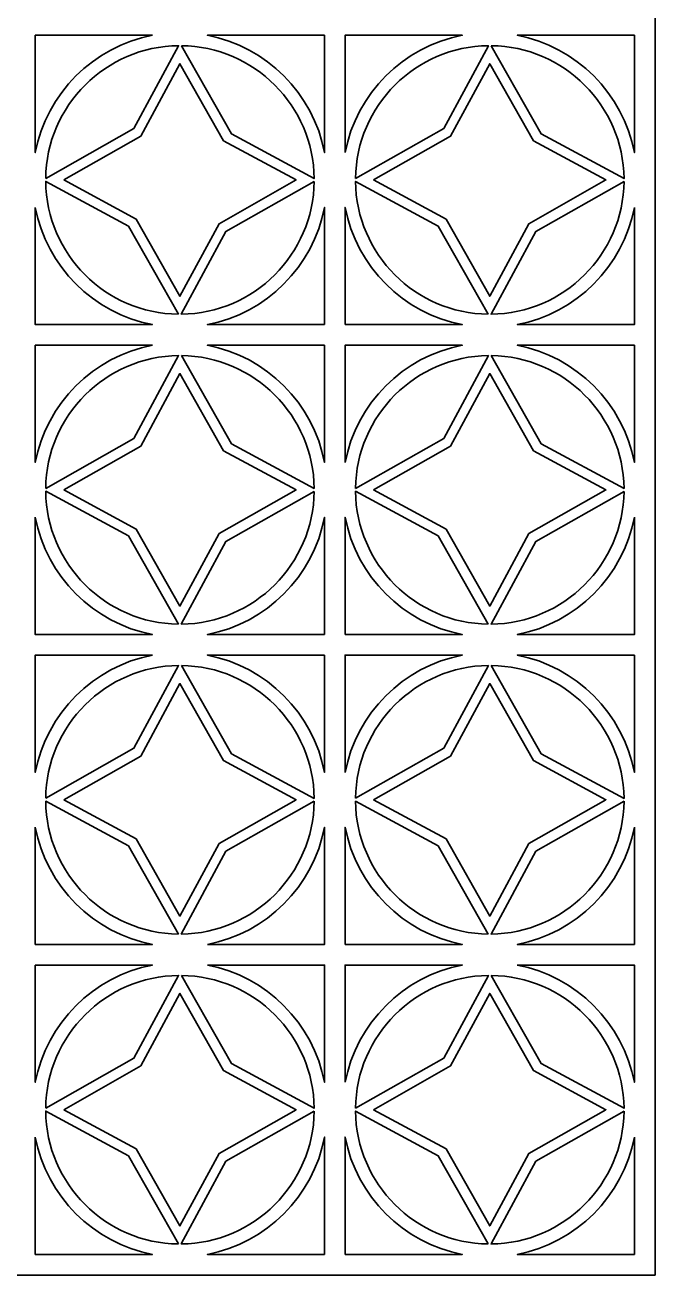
# Model space of a CAD drawing. Header units: centimetres. Extents: x -15.3 to -1.8, y -3.3 to 9.5.
# Drawn here: x -12.04 to -8.81, y -3.33 to 3.09 of the extents above; entities that cross this region are included whole.
import ezdxf

# ---------------------------------------------------------------- set-up
doc = ezdxf.new("R2010")
doc.units = ezdxf.units.CM
doc.header["$MEASUREMENT"] = 0
doc.layers.add('layer 1', color=7, linetype='Continuous')

msp = doc.modelspace()

# ---------------------------------------------------------------- linework, layer by layer
at = {"layer": 'layer 1', "color": 7, "lineweight": 35}
msp.add_open_spline([(-15.27229, -3.3263), (-15.27229, -3.3263), (-15.27229, 9.5), (-15.27229, 9.5), (-15.27229, 9.5), (-15.27229, 9.5), (-8.80614, 9.5), (-8.80614, 9.5), (-8.80614, 9.5), (-8.80614, 9.5), (-8.80614, -3.3263), (-8.80614, -3.3263), (-8.80614, -3.3263), (-8.80614, -3.3263), (-15.27229, -3.3263), (-15.27229, -3.3263)], degree=3, knots=[0, 0, 0, 0, 0.2, 0.2, 0.2, 0.2, 0.4, 0.4, 0.4, 0.4, 0.6, 0.6, 0.6, 0.6, 1, 1, 1, 1], dxfattribs=at)
at = {"layer": 'layer 1', "color": 250, "lineweight": 35}
for points, knots in [([(-8.80614, -0.14623), (-8.80614, -0.14623), (-8.80614, -1.63026), (-8.80614, -1.63026), (-8.80614, -1.63026), (-8.80614, -1.63026), (-8.80614, -1.73627), (-8.80614, -1.73627), (-8.80614, -1.73627), (-8.80614, -1.73627), (-8.80614, -3.3263), (-8.80614, -3.3263), (-8.80614, -3.3263), (-8.80614, -3.3263), (-10.39618, -3.3263), (-10.39618, -3.3263), (-10.39618, -3.3263), (-10.39618, -3.3263), (-10.50218, -3.3263), (-10.50218, -3.3263), (-10.50218, -3.3263), (-10.50218, -3.3263), (-11.98622, -3.3263), (-11.98622, -3.3263), (-11.98622, -3.3263), (-11.98622, -3.3263), (-12.09222, -3.3263), (-12.09222, -3.3263), (-12.09222, -3.3263), (-12.09222, -3.3263), (-13.57625, -3.3263), (-13.57625, -3.3263), (-13.57625, -3.3263), (-13.57625, -3.3263), (-13.68226, -3.3263), (-13.68226, -3.3263), (-13.68226, -3.3263), (-13.68226, -3.3263), (-15.27229, -3.3263), (-15.27229, -3.3263), (-15.27229, -3.3263), (-15.27229, -3.3263), (-15.27229, -1.73627), (-15.27229, -1.73627), (-15.27229, -1.73627), (-15.27229, -1.73627), (-15.27229, -1.63026), (-15.27229, -1.63026), (-15.27229, -1.63026), (-15.27229, -1.63026), (-15.27229, -0.14623), (-15.27229, -0.14623), (-15.27229, -0.14623), (-15.27229, -0.14623), (-15.27229, -0.04023), (-15.27229, -0.04023), (-15.27229, -0.04023), (-15.27229, -0.04023), (-15.27229, 1.44381), (-15.27229, 1.44381), (-15.27229, 1.44381), (-15.27229, 1.44381), (-15.27229, 1.54981), (-15.27229, 1.54981), (-15.27229, 1.54981), (-15.27229, 1.54981), (-15.27229, 3.03385), (-15.27229, 3.03385), (-15.27229, 3.03385), (-15.27229, 3.03385), (-15.27229, 3.13985), (-15.27229, 3.13985), (-15.27229, 3.13985), (-15.27229, 3.13985), (-15.27229, 4.62388), (-15.27229, 4.62388), (-15.27229, 4.62388), (-15.27229, 4.62388), (-15.27229, 4.72989), (-15.27229, 4.72989), (-15.27229, 4.72989), (-15.27229, 4.72989), (-15.27229, 6.21392), (-15.27229, 6.21392), (-15.27229, 6.21392), (-15.27229, 6.21392), (-15.27229, 6.31992), (-15.27229, 6.31992), (-15.27229, 6.31992), (-15.27229, 6.31992), (-15.27229, 7.80396), (-15.27229, 7.80396), (-15.27229, 7.80396), (-15.27229, 7.80396), (-15.27229, 7.90996), (-15.27229, 7.90996), (-15.27229, 7.90996), (-15.27229, 7.90996), (-15.27229, 9.5), (-15.27229, 9.5), (-15.27229, 9.5), (-15.27229, 9.5), (-13.68226, 9.5), (-13.68226, 9.5), (-13.68226, 9.5), (-13.68226, 9.5), (-13.57625, 9.5), (-13.57625, 9.5), (-13.57625, 9.5), (-13.57625, 9.5), (-12.09222, 9.5), (-12.09222, 9.5), (-12.09222, 9.5), (-12.09222, 9.5), (-11.98622, 9.5), (-11.98622, 9.5), (-11.98622, 9.5), (-11.98622, 9.5), (-10.50218, 9.5), (-10.50218, 9.5), (-10.50218, 9.5), (-10.50218, 9.5), (-10.39618, 9.5), (-10.39618, 9.5), (-10.39618, 9.5), (-10.39618, 9.5), (-8.80614, 9.5), (-8.80614, 9.5), (-8.80614, 9.5), (-8.80614, 9.5), (-8.80614, 7.90996), (-8.80614, 7.90996), (-8.80614, 7.90996), (-8.80614, 7.90996), (-8.80614, 7.80396), (-8.80614, 7.80396), (-8.80614, 7.80396), (-8.80614, 7.80396), (-8.80614, 6.31992), (-8.80614, 6.31992), (-8.80614, 6.31992), (-8.80614, 6.31992), (-8.80614, 6.21392), (-8.80614, 6.21392), (-8.80614, 6.21392), (-8.80614, 6.21392), (-8.80614, 4.72989), (-8.80614, 4.72989), (-8.80614, 4.72989), (-8.80614, 4.72989), (-8.80614, 4.62388), (-8.80614, 4.62388), (-8.80614, 4.62388), (-8.80614, 4.62388), (-8.80614, 3.13985), (-8.80614, 3.13985), (-8.80614, 3.13985), (-8.80614, 3.13985), (-8.80614, 3.03385), (-8.80614, 3.03385), (-8.80614, 3.03385), (-8.80614, 3.03385), (-8.80614, 1.54981), (-8.80614, 1.54981), (-8.80614, 1.54981), (-8.80614, 1.54981), (-8.80614, 1.44381), (-8.80614, 1.44381), (-8.80614, 1.44381), (-8.80614, 1.44381), (-8.80614, -0.04023), (-8.80614, -0.04023), (-8.80614, -0.04023), (-8.80614, -0.04023), (-8.80614, -0.14623), (-8.80614, -0.14623)], [0, 0, 0, 0, 0.0222222, 0.0222222, 0.0222222, 0.0222222, 0.0444444, 0.0444444, 0.0444444, 0.0444444, 0.0666667, 0.0666667, 0.0666667, 0.0666667, 0.0888889, 0.0888889, 0.0888889, 0.0888889, 0.1111111, 0.1111111, 0.1111111, 0.1111111, 0.1333333, 0.1333333, 0.1333333, 0.1333333, 0.1555556, 0.1555556, 0.1555556, 0.1555556, 0.1777778, 0.1777778, 0.1777778, 0.1777778, 0.2, 0.2, 0.2, 0.2, 0.2222222, 0.2222222, 0.2222222, 0.2222222, 0.2444444, 0.2444444, 0.2444444, 0.2444444, 0.2666667, 0.2666667, 0.2666667, 0.2666667, 0.2888889, 0.2888889, 0.2888889, 0.2888889, 0.3111111, 0.3111111, 0.3111111, 0.3111111, 0.3333333, 0.3333333, 0.3333333, 0.3333333, 0.3555556, 0.3555556, 0.3555556, 0.3555556, 0.3777778, 0.3777778, 0.3777778, 0.3777778, 0.4, 0.4, 0.4, 0.4, 0.4222222, 0.4222222, 0.4222222, 0.4222222, 0.4444444, 0.4444444, 0.4444444, 0.4444444, 0.4666667, 0.4666667, 0.4666667, 0.4666667, 0.4888889, 0.4888889, 0.4888889, 0.4888889, 0.5111111, 0.5111111, 0.5111111, 0.5111111, 0.5333333, 0.5333333, 0.5333333, 0.5333333, 0.5555556, 0.5555556, 0.5555556, 0.5555556, 0.5777778, 0.5777778, 0.5777778, 0.5777778, 0.6, 0.6, 0.6, 0.6, 0.6222222, 0.6222222, 0.6222222, 0.6222222, 0.6444444, 0.6444444, 0.6444444, 0.6444444, 0.6666667, 0.6666667, 0.6666667, 0.6666667, 0.6888889, 0.6888889, 0.6888889, 0.6888889, 0.7111111, 0.7111111, 0.7111111, 0.7111111, 0.7333333, 0.7333333, 0.7333333, 0.7333333, 0.7555556, 0.7555556, 0.7555556, 0.7555556, 0.7777778, 0.7777778, 0.7777778, 0.7777778, 0.8, 0.8, 0.8, 0.8, 0.8222222, 0.8222222, 0.8222222, 0.8222222, 0.8444444, 0.8444444, 0.8444444, 0.8444444, 0.8666667, 0.8666667, 0.8666667, 0.8666667, 0.8888889, 0.8888889, 0.8888889, 0.8888889, 0.9111111, 0.9111111, 0.9111111, 0.9111111, 0.9333333, 0.9333333, 0.9333333, 0.9333333, 0.9555556, 0.9555556, 0.9555556, 0.9555556, 1, 1, 1, 1]), ([(-11.38496, 3.03385), (-11.68843, 2.97624), (-11.92861, 2.73607), (-11.98622, 2.43259), (-11.98622, 2.43259), (-11.98622, 2.43259), (-11.98622, 3.03385), (-11.98622, 3.03385), (-11.98622, 3.03385), (-11.98622, 3.03385), (-11.38496, 3.03385), (-11.38496, 3.03385)], [0, 0, 0, 0, 0.25, 0.25, 0.25, 0.25, 0.5, 0.5, 0.5, 0.5, 1, 1, 1, 1]), ([(-10.50218, 3.03385), (-10.50218, 3.03385), (-10.50218, 2.43259), (-10.50218, 2.43259), (-10.50218, 2.43259), (-10.55979, 2.73606), (-10.79996, 2.97624), (-11.10344, 3.03385), (-11.10344, 3.03385), (-11.10344, 3.03385), (-10.50218, 3.03385), (-10.50218, 3.03385)], [0, 0, 0, 0, 0.25, 0.25, 0.25, 0.25, 0.5, 0.5, 0.5, 0.5, 1, 1, 1, 1]), ([(-10.39618, 2.43259), (-10.39618, 2.43259), (-10.39618, 3.03385), (-10.39618, 3.03385), (-10.39618, 3.03385), (-10.39618, 3.03385), (-9.79492, 3.03385), (-9.79492, 3.03385), (-9.79492, 3.03385), (-10.09839, 2.97624), (-10.33857, 2.73607), (-10.39618, 2.43259)], [0, 0, 0, 0, 0.25, 0.25, 0.25, 0.25, 0.5, 0.5, 0.5, 0.5, 1, 1, 1, 1]), ([(-8.91215, 3.03385), (-8.91215, 3.03385), (-8.91215, 2.43259), (-8.91215, 2.43259), (-8.91215, 2.43259), (-8.96976, 2.73606), (-9.20992, 2.97624), (-9.51341, 3.03385), (-9.51341, 3.03385), (-9.51341, 3.03385), (-8.91215, 3.03385), (-8.91215, 3.03385)], [0, 0, 0, 0, 0.25, 0.25, 0.25, 0.25, 0.5, 0.5, 0.5, 0.5, 1, 1, 1, 1]), ([(-11.93312, 2.2994), (-11.92906, 2.67302), (-11.62507, 2.97689), (-11.2514, 2.98075), (-11.2514, 2.98075), (-11.2514, 2.98075), (-11.48067, 2.55598), (-11.48067, 2.55598), (-11.48067, 2.55598), (-11.48067, 2.55598), (-11.93312, 2.2994), (-11.93312, 2.2994)], [0, 0, 0, 0, 0.25, 0.25, 0.25, 0.25, 0.5, 0.5, 0.5, 0.5, 1, 1, 1, 1]), ([(-11.23663, 2.98075), (-10.863, 2.97668), (-10.55914, 2.6727), (-10.55528, 2.29903), (-10.55528, 2.29903), (-10.55528, 2.29903), (-10.98005, 2.5283), (-10.98005, 2.5283), (-10.98005, 2.5283), (-10.98005, 2.5283), (-11.23663, 2.98075), (-11.23663, 2.98075)], [0, 0, 0, 0, 0.25, 0.25, 0.25, 0.25, 0.5, 0.5, 0.5, 0.5, 1, 1, 1, 1]), ([(-10.34308, 2.2994), (-10.33902, 2.67302), (-10.03504, 2.97689), (-9.66136, 2.98075), (-9.66136, 2.98075), (-9.66136, 2.98075), (-9.89064, 2.55598), (-9.89064, 2.55598), (-9.89064, 2.55598), (-9.89064, 2.55598), (-10.34308, 2.2994), (-10.34308, 2.2994)], [0, 0, 0, 0, 0.25, 0.25, 0.25, 0.25, 0.5, 0.5, 0.5, 0.5, 1, 1, 1, 1]), ([(-9.64659, 2.98075), (-9.27297, 2.97668), (-8.96911, 2.6727), (-8.96524, 2.29903), (-8.96524, 2.29903), (-8.96524, 2.29903), (-9.39001, 2.5283), (-9.39001, 2.5283), (-9.39001, 2.5283), (-9.39001, 2.5283), (-9.64659, 2.98075), (-9.64659, 2.98075)], [0, 0, 0, 0, 0.25, 0.25, 0.25, 0.25, 0.5, 0.5, 0.5, 0.5, 1, 1, 1, 1]), ([(-11.84046, 2.29183), (-11.84046, 2.29183), (-11.44498, 2.51611), (-11.44498, 2.51611), (-11.44498, 2.51611), (-11.44498, 2.51611), (-11.2442, 2.88809), (-11.2442, 2.88809), (-11.2442, 2.88809), (-11.2442, 2.88809), (-11.01992, 2.49261), (-11.01992, 2.49261), (-11.01992, 2.49261), (-11.01992, 2.49261), (-10.64794, 2.29183), (-10.64794, 2.29183), (-10.64794, 2.29183), (-10.64794, 2.29183), (-11.04342, 2.06755), (-11.04342, 2.06755), (-11.04342, 2.06755), (-11.04342, 2.06755), (-11.2442, 1.69556), (-11.2442, 1.69556), (-11.2442, 1.69556), (-11.2442, 1.69556), (-11.46848, 2.09105), (-11.46848, 2.09105), (-11.46848, 2.09105), (-11.46848, 2.09105), (-11.84046, 2.29183), (-11.84046, 2.29183)], [0, 0, 0, 0, 0.1111111, 0.1111111, 0.1111111, 0.1111111, 0.2222222, 0.2222222, 0.2222222, 0.2222222, 0.3333333, 0.3333333, 0.3333333, 0.3333333, 0.4444444, 0.4444444, 0.4444444, 0.4444444, 0.5555556, 0.5555556, 0.5555556, 0.5555556, 0.6666667, 0.6666667, 0.6666667, 0.6666667, 0.7777778, 0.7777778, 0.7777778, 0.7777778, 1, 1, 1, 1]), ([(-10.25043, 2.29183), (-10.25043, 2.29183), (-9.85494, 2.51611), (-9.85494, 2.51611), (-9.85494, 2.51611), (-9.85494, 2.51611), (-9.65416, 2.88809), (-9.65416, 2.88809), (-9.65416, 2.88809), (-9.65416, 2.88809), (-9.42988, 2.49261), (-9.42988, 2.49261), (-9.42988, 2.49261), (-9.42988, 2.49261), (-9.0579, 2.29183), (-9.0579, 2.29183), (-9.0579, 2.29183), (-9.0579, 2.29183), (-9.45338, 2.06755), (-9.45338, 2.06755), (-9.45338, 2.06755), (-9.45338, 2.06755), (-9.65416, 1.69556), (-9.65416, 1.69556), (-9.65416, 1.69556), (-9.65416, 1.69556), (-9.87844, 2.09105), (-9.87844, 2.09105), (-9.87844, 2.09105), (-9.87844, 2.09105), (-10.25043, 2.29183), (-10.25043, 2.29183)], [0, 0, 0, 0, 0.1111111, 0.1111111, 0.1111111, 0.1111111, 0.2222222, 0.2222222, 0.2222222, 0.2222222, 0.3333333, 0.3333333, 0.3333333, 0.3333333, 0.4444444, 0.4444444, 0.4444444, 0.4444444, 0.5555556, 0.5555556, 0.5555556, 0.5555556, 0.6666667, 0.6666667, 0.6666667, 0.6666667, 0.7777778, 0.7777778, 0.7777778, 0.7777778, 1, 1, 1, 1]), ([(-11.25177, 1.60291), (-11.6254, 1.60697), (-11.92926, 1.91095), (-11.93312, 2.28463), (-11.93312, 2.28463), (-11.93312, 2.28463), (-11.50835, 2.05535), (-11.50835, 2.05535), (-11.50835, 2.05535), (-11.50835, 2.05535), (-11.25177, 1.60291), (-11.25177, 1.60291)], [0, 0, 0, 0, 0.25, 0.25, 0.25, 0.25, 0.5, 0.5, 0.5, 0.5, 1, 1, 1, 1]), ([(-10.55528, 2.28426), (-10.55934, 1.91063), (-10.86333, 1.60677), (-11.237, 1.6029), (-11.237, 1.6029), (-11.237, 1.6029), (-11.00773, 2.02768), (-11.00773, 2.02768), (-11.00773, 2.02768), (-11.00773, 2.02768), (-10.55528, 2.28426), (-10.55528, 2.28426)], [0, 0, 0, 0, 0.25, 0.25, 0.25, 0.25, 0.5, 0.5, 0.5, 0.5, 1, 1, 1, 1]), ([(-9.66173, 1.60291), (-10.03536, 1.60697), (-10.33922, 1.91095), (-10.34309, 2.28463), (-10.34309, 2.28463), (-10.34309, 2.28463), (-9.91832, 2.05535), (-9.91832, 2.05535), (-9.91832, 2.05535), (-9.91832, 2.05535), (-9.66173, 1.60291), (-9.66173, 1.60291)], [0, 0, 0, 0, 0.25, 0.25, 0.25, 0.25, 0.5, 0.5, 0.5, 0.5, 1, 1, 1, 1]), ([(-8.96524, 2.28426), (-8.96931, 1.91063), (-9.27329, 1.60677), (-9.64696, 1.6029), (-9.64696, 1.6029), (-9.64696, 1.6029), (-9.41769, 2.02768), (-9.41769, 2.02768), (-9.41769, 2.02768), (-9.41769, 2.02768), (-8.96524, 2.28426), (-8.96524, 2.28426)], [0, 0, 0, 0, 0.25, 0.25, 0.25, 0.25, 0.5, 0.5, 0.5, 0.5, 1, 1, 1, 1]), ([(-11.98622, 2.15106), (-11.92861, 1.84758), (-11.68843, 1.60742), (-11.38497, 1.54981), (-11.38497, 1.54981), (-11.38497, 1.54981), (-11.98622, 1.54981), (-11.98622, 1.54981), (-11.98622, 1.54981), (-11.98622, 1.54981), (-11.98622, 2.15106), (-11.98622, 2.15106)], [0, 0, 0, 0, 0.25, 0.25, 0.25, 0.25, 0.5, 0.5, 0.5, 0.5, 1, 1, 1, 1]), ([(-10.50218, 1.54981), (-10.50218, 1.54981), (-11.10343, 1.54981), (-11.10343, 1.54981), (-11.10343, 1.54981), (-10.79997, 1.60742), (-10.55979, 1.84759), (-10.50218, 2.15107), (-10.50218, 2.15107), (-10.50218, 2.15107), (-10.50218, 1.54981), (-10.50218, 1.54981)], [0, 0, 0, 0, 0.25, 0.25, 0.25, 0.25, 0.5, 0.5, 0.5, 0.5, 1, 1, 1, 1]), ([(-10.39618, 1.54981), (-10.39618, 1.54981), (-10.39618, 2.15106), (-10.39618, 2.15106), (-10.39618, 2.15106), (-10.33857, 1.84758), (-10.0984, 1.60742), (-9.79493, 1.54981), (-9.79493, 1.54981), (-9.79493, 1.54981), (-10.39618, 1.54981), (-10.39618, 1.54981)], [0, 0, 0, 0, 0.25, 0.25, 0.25, 0.25, 0.5, 0.5, 0.5, 0.5, 1, 1, 1, 1]), ([(-8.91215, 2.15107), (-8.91215, 2.15107), (-8.91215, 1.54981), (-8.91215, 1.54981), (-8.91215, 1.54981), (-8.91215, 1.54981), (-9.5134, 1.54981), (-9.5134, 1.54981), (-9.5134, 1.54981), (-9.20993, 1.60742), (-8.96975, 1.84759), (-8.91215, 2.15107)], [0, 0, 0, 0, 0.25, 0.25, 0.25, 0.25, 0.5, 0.5, 0.5, 0.5, 1, 1, 1, 1]), ([(-11.38496, 1.44381), (-11.68843, 1.3862), (-11.92861, 1.14604), (-11.98622, 0.84256), (-11.98622, 0.84256), (-11.98622, 0.84256), (-11.98622, 1.44381), (-11.98622, 1.44381), (-11.98622, 1.44381), (-11.98622, 1.44381), (-11.38496, 1.44381), (-11.38496, 1.44381)], [0, 0, 0, 0, 0.25, 0.25, 0.25, 0.25, 0.5, 0.5, 0.5, 0.5, 1, 1, 1, 1]), ([(-10.50218, 1.44381), (-10.50218, 1.44381), (-10.50218, 0.84255), (-10.50218, 0.84255), (-10.50218, 0.84255), (-10.55979, 1.14602), (-10.79996, 1.3862), (-11.10344, 1.44381), (-11.10344, 1.44381), (-11.10344, 1.44381), (-10.50218, 1.44381), (-10.50218, 1.44381)], [0, 0, 0, 0, 0.25, 0.25, 0.25, 0.25, 0.5, 0.5, 0.5, 0.5, 1, 1, 1, 1]), ([(-10.39618, 0.84256), (-10.39618, 0.84256), (-10.39618, 1.44381), (-10.39618, 1.44381), (-10.39618, 1.44381), (-10.39618, 1.44381), (-9.79492, 1.44381), (-9.79492, 1.44381), (-9.79492, 1.44381), (-10.09839, 1.3862), (-10.33857, 1.14604), (-10.39618, 0.84256)], [0, 0, 0, 0, 0.25, 0.25, 0.25, 0.25, 0.5, 0.5, 0.5, 0.5, 1, 1, 1, 1]), ([(-8.91215, 1.44381), (-8.91215, 1.44381), (-8.91215, 0.84255), (-8.91215, 0.84255), (-8.91215, 0.84255), (-8.96976, 1.14602), (-9.20992, 1.3862), (-9.51341, 1.44381), (-9.51341, 1.44381), (-9.51341, 1.44381), (-8.91215, 1.44381), (-8.91215, 1.44381)], [0, 0, 0, 0, 0.25, 0.25, 0.25, 0.25, 0.5, 0.5, 0.5, 0.5, 1, 1, 1, 1]), ([(-11.93312, 0.70936), (-11.92906, 1.08299), (-11.62507, 1.38685), (-11.2514, 1.39072), (-11.2514, 1.39072), (-11.2514, 1.39072), (-11.48067, 0.96594), (-11.48067, 0.96594), (-11.48067, 0.96594), (-11.48067, 0.96594), (-11.93312, 0.70936), (-11.93312, 0.70936)], [0, 0, 0, 0, 0.25, 0.25, 0.25, 0.25, 0.5, 0.5, 0.5, 0.5, 1, 1, 1, 1]), ([(-11.23663, 1.39071), (-10.863, 1.38665), (-10.55914, 1.08266), (-10.55528, 0.70899), (-10.55528, 0.70899), (-10.55528, 0.70899), (-10.98005, 0.93827), (-10.98005, 0.93827), (-10.98005, 0.93827), (-10.98005, 0.93827), (-11.23663, 1.39071), (-11.23663, 1.39071)], [0, 0, 0, 0, 0.25, 0.25, 0.25, 0.25, 0.5, 0.5, 0.5, 0.5, 1, 1, 1, 1]), ([(-10.34308, 0.70936), (-10.33902, 1.08299), (-10.03504, 1.38685), (-9.66136, 1.39072), (-9.66136, 1.39072), (-9.66136, 1.39072), (-9.89064, 0.96594), (-9.89064, 0.96594), (-9.89064, 0.96594), (-9.89064, 0.96594), (-10.34308, 0.70936), (-10.34308, 0.70936)], [0, 0, 0, 0, 0.25, 0.25, 0.25, 0.25, 0.5, 0.5, 0.5, 0.5, 1, 1, 1, 1]), ([(-9.64659, 1.39071), (-9.27297, 1.38665), (-8.96911, 1.08266), (-8.96524, 0.70899), (-8.96524, 0.70899), (-8.96524, 0.70899), (-9.39001, 0.93827), (-9.39001, 0.93827), (-9.39001, 0.93827), (-9.39001, 0.93827), (-9.64659, 1.39071), (-9.64659, 1.39071)], [0, 0, 0, 0, 0.25, 0.25, 0.25, 0.25, 0.5, 0.5, 0.5, 0.5, 1, 1, 1, 1]), ([(-11.84046, 0.70179), (-11.84046, 0.70179), (-11.44498, 0.92607), (-11.44498, 0.92607), (-11.44498, 0.92607), (-11.44498, 0.92607), (-11.2442, 1.29806), (-11.2442, 1.29806), (-11.2442, 1.29806), (-11.2442, 1.29806), (-11.01992, 0.90257), (-11.01992, 0.90257), (-11.01992, 0.90257), (-11.01992, 0.90257), (-10.64794, 0.70179), (-10.64794, 0.70179), (-10.64794, 0.70179), (-10.64794, 0.70179), (-11.04342, 0.47751), (-11.04342, 0.47751), (-11.04342, 0.47751), (-11.04342, 0.47751), (-11.2442, 0.10553), (-11.2442, 0.10553), (-11.2442, 0.10553), (-11.2442, 0.10553), (-11.46848, 0.50101), (-11.46848, 0.50101), (-11.46848, 0.50101), (-11.46848, 0.50101), (-11.84046, 0.70179), (-11.84046, 0.70179)], [0, 0, 0, 0, 0.1111111, 0.1111111, 0.1111111, 0.1111111, 0.2222222, 0.2222222, 0.2222222, 0.2222222, 0.3333333, 0.3333333, 0.3333333, 0.3333333, 0.4444444, 0.4444444, 0.4444444, 0.4444444, 0.5555556, 0.5555556, 0.5555556, 0.5555556, 0.6666667, 0.6666667, 0.6666667, 0.6666667, 0.7777778, 0.7777778, 0.7777778, 0.7777778, 1, 1, 1, 1]), ([(-10.25043, 0.70179), (-10.25043, 0.70179), (-9.85494, 0.92607), (-9.85494, 0.92607), (-9.85494, 0.92607), (-9.85494, 0.92607), (-9.65416, 1.29806), (-9.65416, 1.29806), (-9.65416, 1.29806), (-9.65416, 1.29806), (-9.42988, 0.90257), (-9.42988, 0.90257), (-9.42988, 0.90257), (-9.42988, 0.90257), (-9.0579, 0.70179), (-9.0579, 0.70179), (-9.0579, 0.70179), (-9.0579, 0.70179), (-9.45338, 0.47751), (-9.45338, 0.47751), (-9.45338, 0.47751), (-9.45338, 0.47751), (-9.65416, 0.10553), (-9.65416, 0.10553), (-9.65416, 0.10553), (-9.65416, 0.10553), (-9.87844, 0.50101), (-9.87844, 0.50101), (-9.87844, 0.50101), (-9.87844, 0.50101), (-10.25043, 0.70179), (-10.25043, 0.70179)], [0, 0, 0, 0, 0.1111111, 0.1111111, 0.1111111, 0.1111111, 0.2222222, 0.2222222, 0.2222222, 0.2222222, 0.3333333, 0.3333333, 0.3333333, 0.3333333, 0.4444444, 0.4444444, 0.4444444, 0.4444444, 0.5555556, 0.5555556, 0.5555556, 0.5555556, 0.6666667, 0.6666667, 0.6666667, 0.6666667, 0.7777778, 0.7777778, 0.7777778, 0.7777778, 1, 1, 1, 1]), ([(-11.25177, 0.01287), (-11.6254, 0.01693), (-11.92926, 0.32092), (-11.93312, 0.69459), (-11.93312, 0.69459), (-11.93312, 0.69459), (-11.50835, 0.46532), (-11.50835, 0.46532), (-11.50835, 0.46532), (-11.50835, 0.46532), (-11.25177, 0.01287), (-11.25177, 0.01287)], [0, 0, 0, 0, 0.25, 0.25, 0.25, 0.25, 0.5, 0.5, 0.5, 0.5, 1, 1, 1, 1]), ([(-10.55528, 0.69422), (-10.55934, 0.32059), (-10.86333, 0.01673), (-11.237, 0.01287), (-11.237, 0.01287), (-11.237, 0.01287), (-11.00773, 0.43764), (-11.00773, 0.43764), (-11.00773, 0.43764), (-11.00773, 0.43764), (-10.55528, 0.69422), (-10.55528, 0.69422)], [0, 0, 0, 0, 0.25, 0.25, 0.25, 0.25, 0.5, 0.5, 0.5, 0.5, 1, 1, 1, 1]), ([(-9.66173, 0.01287), (-10.03536, 0.01693), (-10.33922, 0.32092), (-10.34309, 0.69459), (-10.34309, 0.69459), (-10.34309, 0.69459), (-9.91832, 0.46532), (-9.91832, 0.46532), (-9.91832, 0.46532), (-9.91832, 0.46532), (-9.66173, 0.01287), (-9.66173, 0.01287)], [0, 0, 0, 0, 0.25, 0.25, 0.25, 0.25, 0.5, 0.5, 0.5, 0.5, 1, 1, 1, 1]), ([(-8.96524, 0.69422), (-8.96931, 0.32059), (-9.27329, 0.01673), (-9.64696, 0.01287), (-9.64696, 0.01287), (-9.64696, 0.01287), (-9.41769, 0.43764), (-9.41769, 0.43764), (-9.41769, 0.43764), (-9.41769, 0.43764), (-8.96524, 0.69422), (-8.96524, 0.69422)], [0, 0, 0, 0, 0.25, 0.25, 0.25, 0.25, 0.5, 0.5, 0.5, 0.5, 1, 1, 1, 1]), ([(-11.98622, 0.56102), (-11.92861, 0.25755), (-11.68843, 0.01739), (-11.38497, -0.04023), (-11.38497, -0.04023), (-11.38497, -0.04023), (-11.98622, -0.04023), (-11.98622, -0.04023), (-11.98622, -0.04023), (-11.98622, -0.04023), (-11.98622, 0.56102), (-11.98622, 0.56102)], [0, 0, 0, 0, 0.25, 0.25, 0.25, 0.25, 0.5, 0.5, 0.5, 0.5, 1, 1, 1, 1]), ([(-10.50218, -0.04023), (-10.50218, -0.04023), (-11.10343, -0.04023), (-11.10343, -0.04023), (-11.10343, -0.04023), (-10.79997, 0.01739), (-10.55979, 0.25755), (-10.50218, 0.56103), (-10.50218, 0.56103), (-10.50218, 0.56103), (-10.50218, -0.04023), (-10.50218, -0.04023)], [0, 0, 0, 0, 0.25, 0.25, 0.25, 0.25, 0.5, 0.5, 0.5, 0.5, 1, 1, 1, 1]), ([(-10.39618, -0.04023), (-10.39618, -0.04023), (-10.39618, 0.56102), (-10.39618, 0.56102), (-10.39618, 0.56102), (-10.33857, 0.25755), (-10.0984, 0.01739), (-9.79493, -0.04023), (-9.79493, -0.04023), (-9.79493, -0.04023), (-10.39618, -0.04023), (-10.39618, -0.04023)], [0, 0, 0, 0, 0.25, 0.25, 0.25, 0.25, 0.5, 0.5, 0.5, 0.5, 1, 1, 1, 1]), ([(-8.91215, 0.56103), (-8.91215, 0.56103), (-8.91215, -0.04023), (-8.91215, -0.04023), (-8.91215, -0.04023), (-8.91215, -0.04023), (-9.5134, -0.04023), (-9.5134, -0.04023), (-9.5134, -0.04023), (-9.20993, 0.01739), (-8.96975, 0.25755), (-8.91215, 0.56103)], [0, 0, 0, 0, 0.25, 0.25, 0.25, 0.25, 0.5, 0.5, 0.5, 0.5, 1, 1, 1, 1]), ([(-11.38496, -0.14623), (-11.68843, -0.20384), (-11.92861, -0.444), (-11.98622, -0.74748), (-11.98622, -0.74748), (-11.98622, -0.74748), (-11.98622, -0.14623), (-11.98622, -0.14623), (-11.98622, -0.14623), (-11.98622, -0.14623), (-11.38496, -0.14623), (-11.38496, -0.14623)], [0, 0, 0, 0, 0.25, 0.25, 0.25, 0.25, 0.5, 0.5, 0.5, 0.5, 1, 1, 1, 1]), ([(-10.50218, -0.14623), (-10.50218, -0.14623), (-10.50218, -0.74749), (-10.50218, -0.74749), (-10.50218, -0.74749), (-10.55979, -0.44402), (-10.79996, -0.20384), (-11.10344, -0.14623), (-11.10344, -0.14623), (-11.10344, -0.14623), (-10.50218, -0.14623), (-10.50218, -0.14623)], [0, 0, 0, 0, 0.25, 0.25, 0.25, 0.25, 0.5, 0.5, 0.5, 0.5, 1, 1, 1, 1]), ([(-10.39618, -0.74748), (-10.39618, -0.74748), (-10.39618, -0.14623), (-10.39618, -0.14623), (-10.39618, -0.14623), (-10.39618, -0.14623), (-9.79492, -0.14623), (-9.79492, -0.14623), (-9.79492, -0.14623), (-10.09839, -0.20384), (-10.33857, -0.444), (-10.39618, -0.74748)], [0, 0, 0, 0, 0.25, 0.25, 0.25, 0.25, 0.5, 0.5, 0.5, 0.5, 1, 1, 1, 1]), ([(-8.91215, -0.14623), (-8.91215, -0.14623), (-8.91215, -0.74749), (-8.91215, -0.74749), (-8.91215, -0.74749), (-8.96976, -0.44402), (-9.20992, -0.20384), (-9.51341, -0.14623), (-9.51341, -0.14623), (-9.51341, -0.14623), (-8.91215, -0.14623), (-8.91215, -0.14623)], [0, 0, 0, 0, 0.25, 0.25, 0.25, 0.25, 0.5, 0.5, 0.5, 0.5, 1, 1, 1, 1]), ([(-11.93312, -0.88068), (-11.92906, -0.50705), (-11.62507, -0.20319), (-11.2514, -0.19932), (-11.2514, -0.19932), (-11.2514, -0.19932), (-11.48067, -0.6241), (-11.48067, -0.6241), (-11.48067, -0.6241), (-11.48067, -0.6241), (-11.93312, -0.88068), (-11.93312, -0.88068)], [0, 0, 0, 0, 0.25, 0.25, 0.25, 0.25, 0.5, 0.5, 0.5, 0.5, 1, 1, 1, 1]), ([(-11.23663, -0.19933), (-10.863, -0.20339), (-10.55914, -0.50737), (-10.55528, -0.88105), (-10.55528, -0.88105), (-10.55528, -0.88105), (-10.98005, -0.65177), (-10.98005, -0.65177), (-10.98005, -0.65177), (-10.98005, -0.65177), (-11.23663, -0.19933), (-11.23663, -0.19933)], [0, 0, 0, 0, 0.25, 0.25, 0.25, 0.25, 0.5, 0.5, 0.5, 0.5, 1, 1, 1, 1]), ([(-10.34308, -0.88068), (-10.33902, -0.50705), (-10.03504, -0.20319), (-9.66136, -0.19932), (-9.66136, -0.19932), (-9.66136, -0.19932), (-9.89064, -0.6241), (-9.89064, -0.6241), (-9.89064, -0.6241), (-9.89064, -0.6241), (-10.34308, -0.88068), (-10.34308, -0.88068)], [0, 0, 0, 0, 0.25, 0.25, 0.25, 0.25, 0.5, 0.5, 0.5, 0.5, 1, 1, 1, 1]), ([(-9.64659, -0.19933), (-9.27297, -0.20339), (-8.96911, -0.50737), (-8.96524, -0.88105), (-8.96524, -0.88105), (-8.96524, -0.88105), (-9.39001, -0.65177), (-9.39001, -0.65177), (-9.39001, -0.65177), (-9.39001, -0.65177), (-9.64659, -0.19933), (-9.64659, -0.19933)], [0, 0, 0, 0, 0.25, 0.25, 0.25, 0.25, 0.5, 0.5, 0.5, 0.5, 1, 1, 1, 1]), ([(-11.84046, -0.88825), (-11.84046, -0.88825), (-11.44498, -0.66397), (-11.44498, -0.66397), (-11.44498, -0.66397), (-11.44498, -0.66397), (-11.2442, -0.29198), (-11.2442, -0.29198), (-11.2442, -0.29198), (-11.2442, -0.29198), (-11.01992, -0.68747), (-11.01992, -0.68747), (-11.01992, -0.68747), (-11.01992, -0.68747), (-10.64794, -0.88825), (-10.64794, -0.88825), (-10.64794, -0.88825), (-10.64794, -0.88825), (-11.04342, -1.11253), (-11.04342, -1.11253), (-11.04342, -1.11253), (-11.04342, -1.11253), (-11.2442, -1.48451), (-11.2442, -1.48451), (-11.2442, -1.48451), (-11.2442, -1.48451), (-11.46848, -1.08903), (-11.46848, -1.08903), (-11.46848, -1.08903), (-11.46848, -1.08903), (-11.84046, -0.88825), (-11.84046, -0.88825)], [0, 0, 0, 0, 0.1111111, 0.1111111, 0.1111111, 0.1111111, 0.2222222, 0.2222222, 0.2222222, 0.2222222, 0.3333333, 0.3333333, 0.3333333, 0.3333333, 0.4444444, 0.4444444, 0.4444444, 0.4444444, 0.5555556, 0.5555556, 0.5555556, 0.5555556, 0.6666667, 0.6666667, 0.6666667, 0.6666667, 0.7777778, 0.7777778, 0.7777778, 0.7777778, 1, 1, 1, 1]), ([(-10.25043, -0.88825), (-10.25043, -0.88825), (-9.85494, -0.66397), (-9.85494, -0.66397), (-9.85494, -0.66397), (-9.85494, -0.66397), (-9.65416, -0.29198), (-9.65416, -0.29198), (-9.65416, -0.29198), (-9.65416, -0.29198), (-9.42988, -0.68747), (-9.42988, -0.68747), (-9.42988, -0.68747), (-9.42988, -0.68747), (-9.0579, -0.88825), (-9.0579, -0.88825), (-9.0579, -0.88825), (-9.0579, -0.88825), (-9.45338, -1.11253), (-9.45338, -1.11253), (-9.45338, -1.11253), (-9.45338, -1.11253), (-9.65416, -1.48451), (-9.65416, -1.48451), (-9.65416, -1.48451), (-9.65416, -1.48451), (-9.87844, -1.08903), (-9.87844, -1.08903), (-9.87844, -1.08903), (-9.87844, -1.08903), (-10.25043, -0.88825), (-10.25043, -0.88825)], [0, 0, 0, 0, 0.1111111, 0.1111111, 0.1111111, 0.1111111, 0.2222222, 0.2222222, 0.2222222, 0.2222222, 0.3333333, 0.3333333, 0.3333333, 0.3333333, 0.4444444, 0.4444444, 0.4444444, 0.4444444, 0.5555556, 0.5555556, 0.5555556, 0.5555556, 0.6666667, 0.6666667, 0.6666667, 0.6666667, 0.7777778, 0.7777778, 0.7777778, 0.7777778, 1, 1, 1, 1]), ([(-11.25177, -1.57717), (-11.6254, -1.5731), (-11.92926, -1.26912), (-11.93312, -0.89545), (-11.93312, -0.89545), (-11.93312, -0.89545), (-11.50835, -1.12472), (-11.50835, -1.12472), (-11.50835, -1.12472), (-11.50835, -1.12472), (-11.25177, -1.57717), (-11.25177, -1.57717)], [0, 0, 0, 0, 0.25, 0.25, 0.25, 0.25, 0.5, 0.5, 0.5, 0.5, 1, 1, 1, 1]), ([(-10.55528, -0.89582), (-10.55934, -1.26944), (-10.86333, -1.5733), (-11.237, -1.57717), (-11.237, -1.57717), (-11.237, -1.57717), (-11.00773, -1.1524), (-11.00773, -1.1524), (-11.00773, -1.1524), (-11.00773, -1.1524), (-10.55528, -0.89582), (-10.55528, -0.89582)], [0, 0, 0, 0, 0.25, 0.25, 0.25, 0.25, 0.5, 0.5, 0.5, 0.5, 1, 1, 1, 1]), ([(-9.66173, -1.57717), (-10.03536, -1.5731), (-10.33922, -1.26912), (-10.34309, -0.89545), (-10.34309, -0.89545), (-10.34309, -0.89545), (-9.91832, -1.12472), (-9.91832, -1.12472), (-9.91832, -1.12472), (-9.91832, -1.12472), (-9.66173, -1.57717), (-9.66173, -1.57717)], [0, 0, 0, 0, 0.25, 0.25, 0.25, 0.25, 0.5, 0.5, 0.5, 0.5, 1, 1, 1, 1]), ([(-8.96524, -0.89582), (-8.96931, -1.26944), (-9.27329, -1.5733), (-9.64696, -1.57717), (-9.64696, -1.57717), (-9.64696, -1.57717), (-9.41769, -1.1524), (-9.41769, -1.1524), (-9.41769, -1.1524), (-9.41769, -1.1524), (-8.96524, -0.89582), (-8.96524, -0.89582)], [0, 0, 0, 0, 0.25, 0.25, 0.25, 0.25, 0.5, 0.5, 0.5, 0.5, 1, 1, 1, 1]), ([(-11.98622, -1.02901), (-11.92861, -1.33249), (-11.68843, -1.57265), (-11.38497, -1.63026), (-11.38497, -1.63026), (-11.38497, -1.63026), (-11.98622, -1.63026), (-11.98622, -1.63026), (-11.98622, -1.63026), (-11.98622, -1.63026), (-11.98622, -1.02901), (-11.98622, -1.02901)], [0, 0, 0, 0, 0.25, 0.25, 0.25, 0.25, 0.5, 0.5, 0.5, 0.5, 1, 1, 1, 1]), ([(-11.10343, -1.63026), (-10.79997, -1.57265), (-10.55979, -1.33249), (-10.50218, -1.02901), (-10.50218, -1.02901), (-10.50218, -1.02901), (-10.50218, -1.63026), (-10.50218, -1.63026), (-10.50218, -1.63026), (-10.50218, -1.63026), (-11.10343, -1.63026), (-11.10343, -1.63026)], [0, 0, 0, 0, 0.25, 0.25, 0.25, 0.25, 0.5, 0.5, 0.5, 0.5, 1, 1, 1, 1]), ([(-10.39618, -1.63026), (-10.39618, -1.63026), (-10.39618, -1.02901), (-10.39618, -1.02901), (-10.39618, -1.02901), (-10.33857, -1.33249), (-10.0984, -1.57265), (-9.79493, -1.63026), (-9.79493, -1.63026), (-9.79493, -1.63026), (-10.39618, -1.63026), (-10.39618, -1.63026)], [0, 0, 0, 0, 0.25, 0.25, 0.25, 0.25, 0.5, 0.5, 0.5, 0.5, 1, 1, 1, 1]), ([(-8.91215, -1.02901), (-8.91215, -1.02901), (-8.91215, -1.63026), (-8.91215, -1.63026), (-8.91215, -1.63026), (-8.91215, -1.63026), (-9.5134, -1.63026), (-9.5134, -1.63026), (-9.5134, -1.63026), (-9.20993, -1.57265), (-8.96975, -1.33249), (-8.91215, -1.02901)], [0, 0, 0, 0, 0.25, 0.25, 0.25, 0.25, 0.5, 0.5, 0.5, 0.5, 1, 1, 1, 1]), ([(-11.98622, -1.73627), (-11.98622, -1.73627), (-11.38496, -1.73627), (-11.38496, -1.73627), (-11.38496, -1.73627), (-11.68843, -1.79388), (-11.92861, -2.03404), (-11.98622, -2.33752), (-11.98622, -2.33752), (-11.98622, -2.33752), (-11.98622, -1.73627), (-11.98622, -1.73627)], [0, 0, 0, 0, 0.25, 0.25, 0.25, 0.25, 0.5, 0.5, 0.5, 0.5, 1, 1, 1, 1]), ([(-11.93312, -2.47072), (-11.92906, -2.09709), (-11.62507, -1.79323), (-11.2514, -1.78936), (-11.2514, -1.78936), (-11.2514, -1.78936), (-11.48067, -2.21413), (-11.48067, -2.21413), (-11.48067, -2.21413), (-11.48067, -2.21413), (-11.93312, -2.47072), (-11.93312, -2.47072)], [0, 0, 0, 0, 0.25, 0.25, 0.25, 0.25, 0.5, 0.5, 0.5, 0.5, 1, 1, 1, 1]), ([(-11.23663, -1.78936), (-10.863, -1.79343), (-10.55914, -2.09741), (-10.55528, -2.47108), (-10.55528, -2.47108), (-10.55528, -2.47108), (-10.98005, -2.24181), (-10.98005, -2.24181), (-10.98005, -2.24181), (-10.98005, -2.24181), (-11.23663, -1.78936), (-11.23663, -1.78936)], [0, 0, 0, 0, 0.25, 0.25, 0.25, 0.25, 0.5, 0.5, 0.5, 0.5, 1, 1, 1, 1]), ([(-11.10344, -1.73627), (-11.10344, -1.73627), (-10.50218, -1.73627), (-10.50218, -1.73627), (-10.50218, -1.73627), (-10.50218, -1.73627), (-10.50218, -2.33753), (-10.50218, -2.33753), (-10.50218, -2.33753), (-10.55979, -2.03405), (-10.79996, -1.79387), (-11.10344, -1.73627)], [0, 0, 0, 0, 0.25, 0.25, 0.25, 0.25, 0.5, 0.5, 0.5, 0.5, 1, 1, 1, 1]), ([(-10.39618, -2.33752), (-10.39618, -2.33752), (-10.39618, -1.73627), (-10.39618, -1.73627), (-10.39618, -1.73627), (-10.39618, -1.73627), (-9.79492, -1.73627), (-9.79492, -1.73627), (-9.79492, -1.73627), (-10.09839, -1.79388), (-10.33857, -2.03404), (-10.39618, -2.33752)], [0, 0, 0, 0, 0.25, 0.25, 0.25, 0.25, 0.5, 0.5, 0.5, 0.5, 1, 1, 1, 1]), ([(-10.34308, -2.47072), (-10.33902, -2.09709), (-10.03504, -1.79323), (-9.66136, -1.78936), (-9.66136, -1.78936), (-9.66136, -1.78936), (-9.89064, -2.21413), (-9.89064, -2.21413), (-9.89064, -2.21413), (-9.89064, -2.21413), (-10.34308, -2.47072), (-10.34308, -2.47072)], [0, 0, 0, 0, 0.25, 0.25, 0.25, 0.25, 0.5, 0.5, 0.5, 0.5, 1, 1, 1, 1]), ([(-9.64659, -1.78936), (-9.27297, -1.79343), (-8.96911, -2.09741), (-8.96524, -2.47108), (-8.96524, -2.47108), (-8.96524, -2.47108), (-9.39001, -2.24181), (-9.39001, -2.24181), (-9.39001, -2.24181), (-9.39001, -2.24181), (-9.64659, -1.78936), (-9.64659, -1.78936)], [0, 0, 0, 0, 0.25, 0.25, 0.25, 0.25, 0.5, 0.5, 0.5, 0.5, 1, 1, 1, 1]), ([(-9.51341, -1.73627), (-9.51341, -1.73627), (-8.91215, -1.73627), (-8.91215, -1.73627), (-8.91215, -1.73627), (-8.91215, -1.73627), (-8.91215, -2.33753), (-8.91215, -2.33753), (-8.91215, -2.33753), (-8.96976, -2.03405), (-9.20992, -1.79387), (-9.51341, -1.73627)], [0, 0, 0, 0, 0.25, 0.25, 0.25, 0.25, 0.5, 0.5, 0.5, 0.5, 1, 1, 1, 1]), ([(-11.84046, -2.47828), (-11.84046, -2.47828), (-11.44498, -2.25401), (-11.44498, -2.25401), (-11.44498, -2.25401), (-11.44498, -2.25401), (-11.2442, -1.88202), (-11.2442, -1.88202), (-11.2442, -1.88202), (-11.2442, -1.88202), (-11.01992, -2.2775), (-11.01992, -2.2775), (-11.01992, -2.2775), (-11.01992, -2.2775), (-10.64794, -2.47828), (-10.64794, -2.47828), (-10.64794, -2.47828), (-10.64794, -2.47828), (-11.04342, -2.70256), (-11.04342, -2.70256), (-11.04342, -2.70256), (-11.04342, -2.70256), (-11.2442, -3.07455), (-11.2442, -3.07455), (-11.2442, -3.07455), (-11.2442, -3.07455), (-11.46848, -2.67906), (-11.46848, -2.67906), (-11.46848, -2.67906), (-11.46848, -2.67906), (-11.84046, -2.47828), (-11.84046, -2.47828)], [0, 0, 0, 0, 0.1111111, 0.1111111, 0.1111111, 0.1111111, 0.2222222, 0.2222222, 0.2222222, 0.2222222, 0.3333333, 0.3333333, 0.3333333, 0.3333333, 0.4444444, 0.4444444, 0.4444444, 0.4444444, 0.5555556, 0.5555556, 0.5555556, 0.5555556, 0.6666667, 0.6666667, 0.6666667, 0.6666667, 0.7777778, 0.7777778, 0.7777778, 0.7777778, 1, 1, 1, 1]), ([(-10.25043, -2.47828), (-10.25043, -2.47828), (-9.85494, -2.25401), (-9.85494, -2.25401), (-9.85494, -2.25401), (-9.85494, -2.25401), (-9.65416, -1.88202), (-9.65416, -1.88202), (-9.65416, -1.88202), (-9.65416, -1.88202), (-9.42988, -2.2775), (-9.42988, -2.2775), (-9.42988, -2.2775), (-9.42988, -2.2775), (-9.0579, -2.47828), (-9.0579, -2.47828), (-9.0579, -2.47828), (-9.0579, -2.47828), (-9.45338, -2.70256), (-9.45338, -2.70256), (-9.45338, -2.70256), (-9.45338, -2.70256), (-9.65416, -3.07455), (-9.65416, -3.07455), (-9.65416, -3.07455), (-9.65416, -3.07455), (-9.87844, -2.67906), (-9.87844, -2.67906), (-9.87844, -2.67906), (-9.87844, -2.67906), (-10.25043, -2.47828), (-10.25043, -2.47828)], [0, 0, 0, 0, 0.1111111, 0.1111111, 0.1111111, 0.1111111, 0.2222222, 0.2222222, 0.2222222, 0.2222222, 0.3333333, 0.3333333, 0.3333333, 0.3333333, 0.4444444, 0.4444444, 0.4444444, 0.4444444, 0.5555556, 0.5555556, 0.5555556, 0.5555556, 0.6666667, 0.6666667, 0.6666667, 0.6666667, 0.7777778, 0.7777778, 0.7777778, 0.7777778, 1, 1, 1, 1]), ([(-11.25177, -3.1672), (-11.6254, -3.16314), (-11.92926, -2.85916), (-11.93312, -2.48549), (-11.93312, -2.48549), (-11.93312, -2.48549), (-11.50835, -2.71476), (-11.50835, -2.71476), (-11.50835, -2.71476), (-11.50835, -2.71476), (-11.25177, -3.1672), (-11.25177, -3.1672)], [0, 0, 0, 0, 0.25, 0.25, 0.25, 0.25, 0.5, 0.5, 0.5, 0.5, 1, 1, 1, 1]), ([(-10.55528, -2.48585), (-10.55934, -2.85948), (-10.86333, -3.16334), (-11.237, -3.16721), (-11.237, -3.16721), (-11.237, -3.16721), (-11.00773, -2.74243), (-11.00773, -2.74243), (-11.00773, -2.74243), (-11.00773, -2.74243), (-10.55528, -2.48585), (-10.55528, -2.48585)], [0, 0, 0, 0, 0.25, 0.25, 0.25, 0.25, 0.5, 0.5, 0.5, 0.5, 1, 1, 1, 1]), ([(-9.66173, -3.1672), (-10.03536, -3.16314), (-10.33922, -2.85916), (-10.34309, -2.48549), (-10.34309, -2.48549), (-10.34309, -2.48549), (-9.91832, -2.71476), (-9.91832, -2.71476), (-9.91832, -2.71476), (-9.91832, -2.71476), (-9.66173, -3.1672), (-9.66173, -3.1672)], [0, 0, 0, 0, 0.25, 0.25, 0.25, 0.25, 0.5, 0.5, 0.5, 0.5, 1, 1, 1, 1]), ([(-8.96524, -2.48585), (-8.96931, -2.85948), (-9.27329, -3.16334), (-9.64696, -3.16721), (-9.64696, -3.16721), (-9.64696, -3.16721), (-9.41769, -2.74243), (-9.41769, -2.74243), (-9.41769, -2.74243), (-9.41769, -2.74243), (-8.96524, -2.48585), (-8.96524, -2.48585)], [0, 0, 0, 0, 0.25, 0.25, 0.25, 0.25, 0.5, 0.5, 0.5, 0.5, 1, 1, 1, 1]), ([(-11.98622, -2.61905), (-11.92861, -2.92253), (-11.68843, -3.16269), (-11.38497, -3.2203), (-11.38497, -3.2203), (-11.38497, -3.2203), (-11.98622, -3.2203), (-11.98622, -3.2203), (-11.98622, -3.2203), (-11.98622, -3.2203), (-11.98622, -2.61905), (-11.98622, -2.61905)], [0, 0, 0, 0, 0.25, 0.25, 0.25, 0.25, 0.5, 0.5, 0.5, 0.5, 1, 1, 1, 1]), ([(-10.50218, -3.2203), (-10.50218, -3.2203), (-11.10343, -3.2203), (-11.10343, -3.2203), (-11.10343, -3.2203), (-10.79997, -3.16269), (-10.55979, -2.92252), (-10.50218, -2.61904), (-10.50218, -2.61904), (-10.50218, -2.61904), (-10.50218, -3.2203), (-10.50218, -3.2203)], [0, 0, 0, 0, 0.25, 0.25, 0.25, 0.25, 0.5, 0.5, 0.5, 0.5, 1, 1, 1, 1]), ([(-10.39618, -3.2203), (-10.39618, -3.2203), (-10.39618, -2.61905), (-10.39618, -2.61905), (-10.39618, -2.61905), (-10.33857, -2.92253), (-10.0984, -3.16269), (-9.79493, -3.2203), (-9.79493, -3.2203), (-9.79493, -3.2203), (-10.39618, -3.2203), (-10.39618, -3.2203)], [0, 0, 0, 0, 0.25, 0.25, 0.25, 0.25, 0.5, 0.5, 0.5, 0.5, 1, 1, 1, 1]), ([(-8.91215, -2.61904), (-8.91215, -2.61904), (-8.91215, -3.2203), (-8.91215, -3.2203), (-8.91215, -3.2203), (-8.91215, -3.2203), (-9.5134, -3.2203), (-9.5134, -3.2203), (-9.5134, -3.2203), (-9.20993, -3.16269), (-8.96975, -2.92252), (-8.91215, -2.61904)], [0, 0, 0, 0, 0.25, 0.25, 0.25, 0.25, 0.5, 0.5, 0.5, 0.5, 1, 1, 1, 1])]:
    msp.add_open_spline(points, degree=3, knots=knots, dxfattribs=at)

doc.saveas('drawing.dxf')
